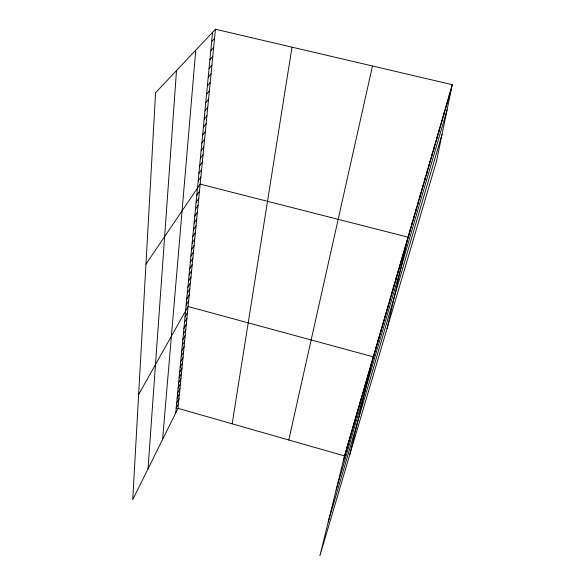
<?xml version="1.0" encoding="UTF-8"?>
<svg xmlns="http://www.w3.org/2000/svg" width="585" height="585" viewBox="0 0 585 585"><rect width="100%" height="100%" fill="white"/><g stroke="black" fill="none" stroke-linecap="round" stroke-linejoin="round"><path stroke-width="0.88" d="M148.02 468.848L176.502 70.551M162.593 439.459L195.763 50.134M175.719 412.995L212.567 32.314M215.463 29.25L155.573 92.73L132.737 499.67L178.023 408.352L215.463 29.25L452.263 84.671L436.476 161.387L319.893 555.75L344.536 455.927L452.263 84.671M232.165 423.825L291.995 47.166M448.856 97.476L449.638 93.732M446.253 106.463L447.042 102.66M441.141 124.057L441.975 120.152M443.679 115.318L444.49 111.464M438.64 132.663L439.489 128.707M436.176 141.153L437.039 137.153M433.741 149.526L434.618 145.475M428.98 165.928L429.887 161.789M431.342 157.789L432.242 153.687M426.648 173.964L427.569 169.782M422.07 189.708L423.021 185.452M424.344 181.891L425.28 177.672M288.771 439.993L372.491 66.003M419.833 197.43L420.791 193.13M415.438 212.552L416.425 208.187M417.617 205.042L418.597 200.706M411.16 227.294L412.169 222.856M413.281 219.975L414.282 215.565M404.944 248.691L405.983 244.164M387.014 328.711L408.016 237.152L200.165 184.136L145.95 264.193M409.061 234.519L410.078 230.051M400.93 262.511L401.99 257.934M402.919 255.645L403.972 251.097M395.094 282.606L396.177 277.955M397.01 275.996L398.092 271.36M398.955 269.297L400.03 264.691M389.464 301.97L390.583 297.253M391.321 295.593L392.425 290.891M393.193 289.144L394.29 284.464M384.045 320.646L385.179 315.863M385.829 314.496L386.956 309.736M387.636 308.273L388.754 303.527M377.106 344.536L378.268 339.688M378.809 338.664L379.965 333.838M380.535 332.733L381.683 327.914M382.276 326.722L383.416 321.925M370.437 367.512L371.614 362.605M349.75 454.75L373.288 356.843L188.077 306.511L138.638 394.509M373.756 356.068L374.926 351.19M375.424 350.335L376.586 345.472M363.921 389.939L365.12 384.988M365.523 384.425L366.715 379.49M367.139 378.853L368.331 373.925M368.777 373.215L369.961 368.294M356.185 416.578L357.406 411.577M357.691 411.372L358.912 406.378M359.227 406.1L360.44 401.12M360.769 400.776L361.983 395.804M362.334 395.387L363.541 390.422M347.446 446.655L348.689 441.616M348.865 441.777L350.101 436.746M350.298 436.849L351.526 431.818M351.739 431.862L352.974 426.838M353.208 426.823L354.437 421.807M354.685 421.734L355.914 416.725M344.66 456.256L345.903 451.203M346.042 451.481L347.285 446.435M343.285 460.98L451.51 88.357M336.156 489.872L447.094 109.804M328.222 521.995L442.011 134.477M176.195 408.125L178.498 403.489M176.67 403.204L178.988 398.582M177.153 398.231L179.478 393.617M177.635 393.208L179.975 388.601M178.125 388.126L180.472 383.533M178.622 382.992L180.977 378.407M179.127 377.808L181.489 373.23M179.632 372.565L182.008 368.002M180.143 367.263L182.527 362.707M180.663 361.91L183.054 357.362M181.189 356.492L183.588 351.958M181.723 351.015L184.129 346.495M182.257 345.479L184.677 340.975M182.798 339.878L185.226 335.388M183.346 334.218L185.781 329.743M183.902 328.492L186.352 324.031M184.458 322.701L186.922 318.255M185.028 316.843L187.492 312.419M186.162 305.107L188.648 300.712M186.732 299.227L189.233 294.855M187.31 293.282L189.818 288.924M187.887 287.272L190.41 282.928M188.48 281.188L191.01 276.866M189.072 275.03L191.609 270.738M189.679 268.808L192.224 264.53M190.286 262.511L192.845 258.256M190.9 256.142L193.474 251.908M191.529 249.7L194.103 245.488M192.158 243.177L194.746 238.994M192.794 236.574L195.397 232.42M193.445 229.898L196.055 225.766M194.096 223.141L196.721 219.039M194.761 216.296L197.394 212.223M195.427 209.371L198.074 205.328M196.107 202.366L198.761 198.352M196.794 195.266L199.456 191.288M198.198 180.809L200.882 176.889M198.907 173.445L201.606 169.562M199.631 165.979L202.337 162.14M200.362 158.425L203.083 154.623M201.101 150.776L203.829 147.01M201.854 143.025L204.596 139.296M202.615 135.172L205.364 131.486M203.383 127.223L206.147 123.574M204.165 119.157L206.936 115.559M204.955 110.996L207.741 107.443M205.752 102.719L208.552 99.216M206.564 94.331L209.371 90.872M207.39 85.834L210.212 82.426M208.223 77.22L211.053 73.864M209.064 68.482L211.909 65.184M209.927 59.633L212.779 56.387M210.79 50.654L213.664 47.465M211.675 41.55L214.556 38.42M178.023 408.352L344.536 455.927"/></g></svg>
